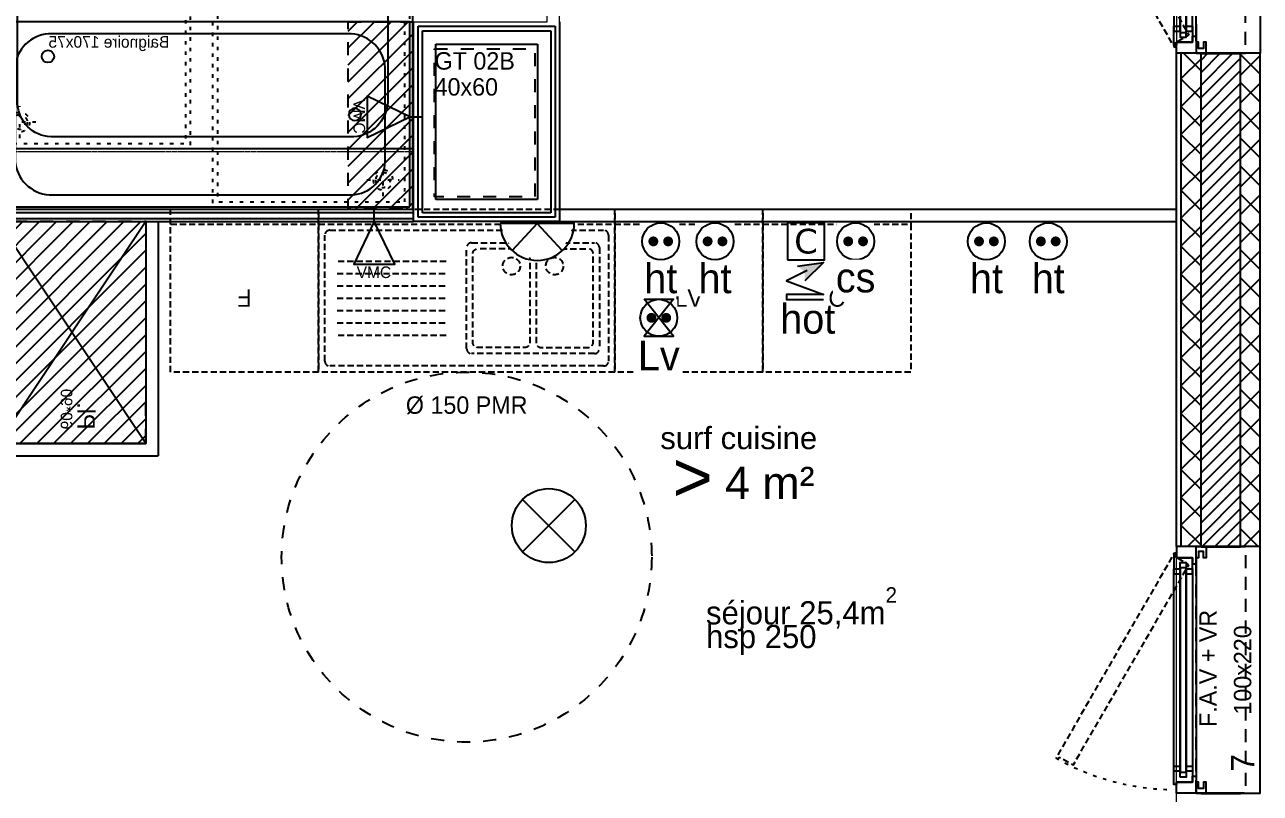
# Model space of a CAD drawing. Header units: centimetres. Extents: x 2191 to 12545, y -680 to 18662.
# Drawn here: x 9318 to 9818, y 2742 to 3054 of the extents above; entities that cross this region are included whole.
import ezdxf

# ---------------------------------------------------------------- set-up
doc = ezdxf.new("R2010")
doc.units = ezdxf.units.CM
for name, pattern in [('ISO-03', [1.5, 0.6, -0.9]), ('Style de ligne -1', [0.41664, 0.20828, -0.20836]), ('Style de ligne -11', [0.347222, 0.20828, -0.138942]), ('Style de ligne -13', [0.147638, 0.098425, -0.049213]), ('Style de ligne -14', [0.147638, 0.098425, -0.049213]), ('Style de ligne -17', [0.347222, 0.20828, -0.138942]), ('Style de ligne -18', [0.164042, 0.054681, -0.109361]), ('Style de ligne -19', [0.166667, 0.055556, -0.111111]), ('Style de ligne -5', [0.20828, 0.069425, -0.138855]), ('VW-01', [0.41656, 0.20828, -0.20828])]:
    doc.linetypes.add(name, pattern=pattern)
for name, color, linetype in [('B Aménagement intérieur', 252, 'Continuous'), ('B faience', 252, 'Style de ligne -11'), ('B Faux plafonds', 252, 'Continuous'), ('B Faux plafonds_Hatch', 252, 'Continuous'), ('B GÈnÈral_Hatch', 252, 'Continuous'), ('B Général', 252, 'Continuous'), ('C ANNOTATIONS-PMR', 252, 'Style de ligne -5'), ('C ANNOTATIONS-prestations', 252, 'Continuous'), ('C ANNOTATIONS-texte', 252, 'Continuous'), ('C ANNOTATIONS-textes-numérotation gaine', 252, 'ISO-03'), ('D SURFACES-shab', 252, 'Continuous'), ('F REMPLISSAGE-vert clair', 252, 'Continuous'), ('F REMPLISSAGE-vert foncé', 252, 'Continuous'), ('prlm-EAU-EF', 161, 'Continuous')]:
    doc.layers.add(name, color=color, linetype=linetype)
doc.layers.add('prlm-ELEC-CFO', color=1, linetype='Continuous', lineweight=25)
doc.styles.add('Eurostile', font='Eurosti.TTF')
doc.styles.add('Eurostile (bold)', font='Eurostib.TTF')
doc.styles.add('Eurostile (italic)', font='Eurostib.TTF')
doc.styles.add('prlm-elec-cfo', font='comic.ttf', dxfattribs={"height": 12})
doc.styles.add('prlm-sejc', font='arial.ttf', dxfattribs={"height": 20})
doc.styles.get("Standard").update_dxf_attribs({"font": 'isocp.shx', "height": 15})
pattern_1 = [(45, (0, 0.2205), (-3.52778, 3.30729), [])]
pattern_2 = [(135, (0, 0), (-5.656854, -5.656854), []), (225, (0, 0), (-5.656854, 5.656854), [])]

# ---------------------------------------------------------------- blocks, each defined once
blk = doc.blocks.new('B 70.Rond 150_PMR')
at = {"layer": 'B Général', "linetype": 'VW-01', "ltscale": 25.4}
blk.add_circle((0, 0), 75, dxfattribs=at)
at = {"layer": 'B Général', "insert": (-61.5, 0), "char_height": 7.059, "attachment_point": 5, "rotation": 90, "line_spacing_factor": 0.894142, "style": 'Eurostile (italic)'}
blk.add_mtext('Ø 150 PMR', dxfattribs=at)
blk = doc.blocks.new('B 70.Cuisson')
at = {"layer": 'B Général', "linetype": 'Style de ligne -13', "ltscale": 25.4, "flags": 128}
blk.add_lwpolyline([(-30, 30), (-30, 36), (30, 36), (30, 30)], dxfattribs=at)
blk.add_lwpolyline([(-30, 30), (30, 30), (30, -30), (-30, -30)], close=True, dxfattribs=at)
at = {"layer": 'B Général', "insert": (0, 0), "char_height": 7.06, "attachment_point": 5, "line_spacing_factor": 0.894142, "style": 'Eurostile'}
blk.add_mtext('C', dxfattribs=at)
blk = doc.blocks.new('B 70.Frigo')
at = {"layer": 'B Général', "linetype": 'Style de ligne -13', "ltscale": 25.4, "flags": 128}
blk.add_lwpolyline([(-30, 30), (30, 30), (30, -30), (-30, -30)], close=True, dxfattribs=at)
blk.add_lwpolyline([(30, -30), (30, -36), (-30, -36), (-30, -30)], dxfattribs=at)
at = {"layer": 'B Général', "insert": (0, 0), "char_height": 7.06, "attachment_point": 5, "line_spacing_factor": 0.894142, "style": 'Eurostile'}
blk.add_mtext('F', dxfattribs=at)
blk = doc.blocks.new('B 70.Lave Vaisselle')
at = {"layer": 'B Général', "linetype": 'Style de ligne -13', "ltscale": 25.4, "flags": 128}
blk.add_lwpolyline([(-30, 30), (-30, 36), (30, 36), (30, 30)], dxfattribs=at)
blk.add_lwpolyline([(-30, 30), (30, 30), (30, -30), (-30, -30)], close=True, dxfattribs=at)
at = {"layer": 'B Général', "insert": (0, 0), "char_height": 7.059, "attachment_point": 5, "line_spacing_factor": 0.894142, "style": 'Eurostile'}
blk.add_mtext('LV', dxfattribs=at)
blk = doc.blocks.new('B 70.Evier 120.60 T3 et +')
at = {"layer": 'B Général', "linetype": 'Style de ligne -13', "ltscale": 25.4}
for p, q in [((-57.5, -55.5), (-57.5, -4.5)), ((-55.5, -2.5), (55.5, -2.5)), ((57.5, -4.5), (57.5, -55.5)), ((0, -50.5), (0, -9.53)), ((2, -7.53), (51.79, -7.53)), ((18.98, -10), (18.98, -10)), ((53.79, -9.53), (53.79, -50.5)), ((-52.12, -15), (-7.88, -15)), ((-52.5, -20), (-7.5, -20)), ((-52.5, -25), (-7.5, -25)), ((-52.5, -30), (-7.5, -30)), ((-52.5, -35), (-7.5, -35)), ((-52.5, -40), (-7.5, -40)), ((-52.12, -45), (-7.88, -45)), ((25.65, -43.33), (25.65, -43.33)), ((9.17, -50), (9.17, -50)), ((51.79, -52.5), (2, -52.5)), ((55.5, -57.5), (-55.5, -57.5))]:
    blk.add_line(p, q, dxfattribs=at)
at = {"layer": 'B Général', "linetype": 'Style de ligne -13', "ltscale": 25.4, "flags": 128}
blk.add_lwpolyline([(-60, 0), (-60, 6), (60, 6), (60, 0)], dxfattribs=at)
blk.add_lwpolyline([(-60, 0), (60, 0), (60, -60), (-60, -60)], close=True, dxfattribs=at)
for points in [[(25.65, -12), (25.65, -48, -0.414212), (23.65, -50), (4.5, -50, -0.198914), (3.09, -49.41, -0.198914), (2.5, -48), (2.5, -12, -0.414214), (4.5, -10)], [(25.65, -12, 0.414212), (23.65, -10), (4.45, -10)], [(28.15, -12), (28.15, -48, 0.414212), (30.15, -50), (49.29, -50, 0.198914), (50.71, -49.41, 0.198914), (51.29, -48), (51.29, -12, 0.414214), (49.29, -10)], [(28.15, -12, -0.414212), (30.15, -10), (49.34, -10)]]:
    blk.add_lwpolyline(points, format="xyb", dxfattribs=at)
at = {"layer": 'B Général', "linetype": 'Style de ligne -13', "ltscale": 25.4}
for centre, start, end in [((-55.5, -4.5), 90, 180), ((55.5, -4.5), 0, 90), ((2, -9.53), 90, 180), ((51.79, -9.53), 0, 90), ((2, -50.5), 180, 270), ((51.79, -50.5), 270, 0), ((-55.5, -55.5), 180, 270), ((55.5, -55.5), 270, 0)]:
    blk.add_arc(centre, 2, start, end, dxfattribs=at)
for centre in [(18.15, -17), (35.65, -17)]:
    blk.add_ellipse(centre, major_axis=(3.54, 0), ratio=1, dxfattribs=at)
blk = doc.blocks.new('B 70.Groupe-11-1')
at = {"layer": 'B Général', "linetype": 'Style de ligne -19', "ltscale": 25.4}
for p, q in [((-29.11, -35.61), (-29.11, -22.61)), ((-22.61, -29.11), (-35.61, -29.11))]:
    blk.add_line(p, q, dxfattribs=at)
at = {"layer": 'B Général', "linetype": 'Style de ligne -19', "ltscale": 25.4, "flags": 128}
for points in [[(-40, -40), (-40, 40), (40, 40), (40, -40)], [(-38, -38), (-38, 38), (38, 38), (38, -38)]]:
    blk.add_lwpolyline(points, close=True, dxfattribs=at)
at = {"layer": 'B Général', "linetype": 'Style de ligne -19', "ltscale": 25.4}
for radius in [4, 3]:
    blk.add_circle((-29.11, -29.11), radius, dxfattribs=at)
blk = doc.blocks.new('B 70.Douche pointillée')
at = {"layer": 'B Général'}
blk.add_blockref('B 70.Groupe-11-1', (0, 0), dxfattribs=at)
blk = doc.blocks.new('B 70.Baignoire 75_170')
at = {"layer": 'B faience', "lineweight": 18, "flags": 128}
blk.add_lwpolyline([(-85, 38.5), (-85, -37.5), (86, -37.5)], dxfattribs=at)
at = {"layer": 'B Général', "linetype": 'Continuous', "flags": 128}
blk.add_lwpolyline([(-84, -36.5), (-84, 38.5), (86, 38.5), (86, -36.5)], close=True, dxfattribs=at)
blk.add_lwpolyline([(-74, -17.85), (-74, 19.85, -0.379059), (-60.25, 33.6), (62.5, 33.6, -0.377778), (76, 20.1), (76, -17.85, -0.374545), (62.25, -31.6), (-60.5, -31.6, -0.392593), (-74, -18.1)], format="xyb", close=True, dxfattribs=at)
at = {"layer": 'B Général', "linetype": 'Continuous'}
blk.add_circle((-61.7, 1), 2.5, dxfattribs=at)
at = {"layer": 'B Général'}
blk.add_blockref('B 70.Douche pointillée', (-44, 3.5), dxfattribs=at)
at = {"layer": 'C ANNOTATIONS-prestations', "insert": (62.5, 26.61), "char_height": 4.706, "width": 80, "attachment_point": 9, "line_spacing_factor": 0.894142, "style": 'Eurostile'}
blk.add_mtext('Baignoire 170x75', dxfattribs=at)
blk = doc.blocks.new('B 70.PL 60.90')
at = {"layer": 'B Général', "linetype": 'Continuous'}
for p, q in [((-42.5, 42.83), (47.5, -17.27)), ((47.5, 42.73), (-42.5, -17.27))]:
    blk.add_line(p, q, dxfattribs=at)
at = {"layer": 'B Général', "linetype": 'Style de ligne -1', "ltscale": 25.4}
for p, q in [((-0.39, -37.19), (-37.5, -22.27)), ((5.39, -37.19), (42.5, -22.27))]:
    blk.add_line(p, q, dxfattribs=at)
at = {"layer": 'B Général', "linetype": 'Continuous', "flags": 128}
for points in [[(47.5, -17.27), (47.5, 42.73), (-42.5, 42.73), (-42.5, -17.27)], [(42.5, -17.27), (42.5, -22.27), (-42.5, -22.27), (-42.5, -17.27)], [(-37.5, -17.27), (-37.5, -22.27), (-42.5, -22.27), (-42.5, -17.27)], [(47.5, -17.27), (47.5, -22.27), (42.5, -22.27), (42.5, -17.27)]]:
    blk.add_lwpolyline(points, close=True, dxfattribs=at)
at = {"layer": 'B Général', "linetype": 'Style de ligne -1', "ltscale": 25.4}
for centre, start, end in [((-37.5, -22.27), 338.1056, 0), ((42.5, -22.27), 180, 201.8944)]:
    blk.add_arc(centre, 40, start, end, dxfattribs=at)
at = {"layer": 'B Général', "insert": (-36.73, 22.1), "char_height": 7.059, "attachment_point": 1, "line_spacing_factor": 0.894142, "style": 'Eurostile'}
blk.add_mtext('Pl.', dxfattribs=at)
at = {"layer": 'C ANNOTATIONS-prestations', "insert": (-36.73, 10.61), "char_height": 4.706, "attachment_point": 4, "line_spacing_factor": 0.894142, "style": 'Eurostile'}
blk.add_mtext('60*90', dxfattribs=at)
blk = doc.blocks.new('B 70.VMC')
at = {"layer": 'B Général', "linetype": 'Style de ligne -1', "ltscale": 25.4}
blk.add_line((0, 10.77), (0, 17), dxfattribs=at)
at = {"layer": 'B Général', "linetype": 'Continuous', "flags": 128}
blk.add_lwpolyline([(0, 10.77), (-8.34, -6.52), (8.34, -6.52)], close=True, dxfattribs=at)
at = {"layer": 'C ANNOTATIONS-prestations', "insert": (-7.15, -7.39), "char_height": 4.706, "attachment_point": 1, "line_spacing_factor": 0.894142, "style": 'Eurostile'}
blk.add_mtext('VMC', dxfattribs=at)
blk = doc.blocks.new('B 70.T3 BS 101 (2D)')
at = {"layer": 'B Faux plafonds_Hatch', "linetype": 'Continuous'}
h = blk.add_hatch(dxfattribs=at)
h.set_pattern_fill('F_P__SOFFITE', color=256, style=0, pattern_type=2)
h.set_pattern_definition(pattern_1)
h.paths.add_polyline_path([(-284.63, -240.29), (-126.62, -240.29), (-126.51, -150.29), (-194.52, -150.29), (-194.63, 110.71), (-33.94, 110.71), (36.06, 110.71), (36.06, 246.96), (-73.33, 247.01), (-73.33, 397.01), (-213.33, 396.96), (-213.33, 246.96), (-284.63, 246.96)])
at = {"layer": 'B GÈnÈral_Hatch', "linetype": 'Continuous'}
h = blk.add_hatch(dxfattribs=at)
h.set_pattern_fill('F_P__SOFFITE', color=256, style=0, pattern_type=2)
h.set_pattern_definition(pattern_1)
h.paths.add_polyline_path([(-44.63, -69.29), (-18.63, -69.29), (-18.63, -145.29), (-44.63, -145.29)])
at = {"layer": 'B Faux plafonds', "linetype": 'VW-01', "ltscale": 25.4, "flags": 128}
blk.add_lwpolyline([(-284.63, -240.29), (-126.62, -240.29), (-126.51, -150.29), (-194.52, -150.29), (-194.63, 110.71), (-33.94, 110.71), (36.06, 110.71), (36.06, 246.96), (-73.33, 247.01), (-73.33, 397.01), (-213.33, 396.96), (-213.33, 246.96), (-284.63, 246.96)], close=True, dxfattribs=at)
at = {"layer": 'B Général', "linetype": 'Continuous'}
for p, q in [((-18.13, -150.29), (-18.13, -69.29)), ((41.06, -69.29), (41.06, -150.29)), ((-9.13, -141.29), (-9.13, -78.29)), ((-9.13, -78.29), (32.06, -78.29)), ((32.06, -78.29), (32.06, -141.29)), ((32.06, -141.29), (-9.13, -141.29)), ((-189.63, -145.29), (-18.13, -145.29)), ((41.06, -145.29), (291.06, -145.29)), ((41.06, -145.29), (291.06, -145.29)), ((-194.63, -150.29), (-18.13, -150.29)), ((-126.62, -150.29), (-126.62, -240.29)), ((-126.62, -150.29), (-126.62, -240.29)), ((-121.62, -150.29), (-121.62, -245.29)), ((-121.62, -150.29), (-121.62, -245.29)), ((41.06, -150.29), (-18.13, -150.29)), ((41.06, -150.29), (291.06, -150.29)), ((41.06, -150.29), (291.06, -150.29)), ((-191.63, -240.29), (-126.62, -240.29)), ((-182.87, -240.29), (-126.62, -240.29)), ((-191.63, -245.29), (-121.62, -245.29)), ((-191.63, -245.29), (-129.12, -245.29)), ((-124.12, -245.29), (-121.62, -245.29))]:
    blk.add_line(p, q, dxfattribs=at)
at = {"layer": 'B Général', "linetype": 'VW-01', "ltscale": 25.4, "flags": 128}
blk.add_lwpolyline([(-44.63, -69.29), (-18.63, -69.29), (-18.63, -145.29), (-44.63, -145.29)], close=True, dxfattribs=at)
at = {"layer": 'D SURFACES-shab', "lineweight": 18, "flags": 128}
for points in [[(41.06, 246.96), (291.06, 246.96), (291.06, -145.29), (41.06, -145.29)], [(-284.63, 110.71), (-284.63, -240.29), (-126.72, -240.29), (-126.51, -150.29), (-194.52, -150.29), (-194.63, 110.71)], [(-33.94, 75.71), (-33.94, 105.71), (-189.63, 105.71), (-189.63, -145.29), (-18.63, -145.29), (-18.63, -69.29), (36.06, -69.29), (36.06, 75.71)], [(291.06, -150.29), (-121.62, -150.29), (-121.62, -245.29), (-284.63, -245.29), (-284.63, -617.94), (291.06, -617.94)]]:
    blk.add_lwpolyline(points, close=True, dxfattribs=at)
at = {"layer": 'F REMPLISSAGE-vert clair'}
for p, q in [((-16.33, -148.49), (-16.33, -71.09)), ((-16.33, -71.09), (39.26, -71.09)), ((-14.53, -146.69), (-14.53, -72.89)), ((-14.53, -72.89), (37.46, -72.89)), ((37.46, -72.89), (37.46, -146.69)), ((39.26, -71.09), (39.26, -148.49)), ((-193.33, -148.99), (-18.13, -148.99)), ((-190.93, -146.59), (-18.13, -146.59)), ((39.26, -148.49), (-16.33, -148.49)), ((37.46, -146.69), (-14.53, -146.69))]:
    blk.add_line(p, q, dxfattribs=at)
at = {"layer": 'F REMPLISSAGE-vert clair', "linetype": 'Continuous'}
for p, q in [((-9.13, -141.29), (-9.13, -78.29)), ((-9.13, -78.29), (32.06, -78.29)), ((32.06, -78.29), (32.06, -141.29)), ((32.06, -141.29), (-9.13, -141.29))]:
    blk.add_line(p, q, dxfattribs=at)
at = {"layer": 'F REMPLISSAGE-vert foncé', "linetype": 'Continuous'}
for p, q in [((-18.13, -150.29), (-18.13, -69.29)), ((41.06, -69.29), (41.06, -150.29)), ((-189.63, -145.29), (-18.13, -145.29)), ((-194.63, -150.29), (-18.13, -150.29)), ((41.06, -150.29), (-18.13, -150.29))]:
    blk.add_line(p, q, dxfattribs=at)
at = {"layer": 'F REMPLISSAGE-vert foncé'}
for p, q in [((-16.33, -148.49), (-16.33, -71.09)), ((-16.33, -71.09), (39.26, -71.09)), ((39.26, -71.09), (39.26, -148.49)), ((-193.33, -148.99), (-18.13, -148.99)), ((-190.93, -146.59), (-18.13, -146.59)), ((39.26, -148.49), (-16.33, -148.49))]:
    blk.add_line(p, q, dxfattribs=at)
at = {"layer": 'B Général'}
for name, p in [('B 70.Baignoire 75_170', (-104.63, -84.29)), ('B 70.VMC', (-34.05, -161.06)), ('B 70.Evier 120.60 T3 et +', (3.38, -151.29)), ('B 70.Lave Vaisselle', (93.38, -181.29)), ('B 70.Cuisson', (153.38, -181.29))]:
    blk.add_blockref(name, p, dxfattribs=at)
at = {"layer": 'B Général', "xscale": -1}
blk.add_blockref('B 70.Baignoire 75_170', (-103.63, -107.79), dxfattribs=at)
at = {"layer": 'B Général'}
for name, p, rotation in [('B 70.VMC', (-30.4, -107.79), 270), ('B 70.Frigo', (-86.62, -181.29), 180)]:
    blk.add_blockref(name, p, dxfattribs=dict(at, rotation=rotation))
at = {"layer": 'B Général', "xscale": -1, "rotation": 270}
blk.add_blockref('B 70.PL 60.90', (-169.45, -197.79), dxfattribs=at)
at = {"layer": 'C ANNOTATIONS-PMR', "ltscale": 25.4, "rotation": 270}
blk.add_blockref('B 70.Rond 150_PMR', (3.38, -286.29), dxfattribs=at)
at = {"layer": 'C ANNOTATIONS-prestations', "insert": (100.4, -313.77), "char_height": 9.412, "width": 106.0944, "attachment_point": 1, "line_spacing_factor": 0.894142, "style": 'Eurostile'}
blk.add_mtext('hsp 250', dxfattribs=at)
at = {"layer": 'C ANNOTATIONS-texte', "insert": (100.4, -298.51), "char_height": 9.412, "width": 111.3617, "attachment_point": 1, "line_spacing_factor": 0.894142, "style": 'Eurostile'}
blk.add_mtext('séjour 25,4m{\\H0.6667x;\\S2^ ;}', dxfattribs=at)
blk = doc.blocks.new('B 70.F 100x220 (all. vitrée fixe) + VR')
at = {"layer": 'B Général', "linetype": 'Continuous', "lineweight": 35}
for p, q in [((-50, 7), (-50, -9)), ((50, 7), (50, -9))]:
    blk.add_line(p, q, dxfattribs=at)
at = {"layer": 'B Général'}
blk.add_line((45, 9), (-45, 9), dxfattribs=at)
at = {"layer": 'B Général', "linetype": 'Style de ligne -14', "ltscale": 25.4, "flags": 128}
blk.add_lwpolyline([(-35.69, 65.82), (-36.19, 64.95), (-35.32, 64.45), (-38.57, 58.82), (42.63, 11.94), (45.88, 17.57), (46.75, 17.07), (47.25, 17.93)], close=True, dxfattribs=at)
at = {"layer": 'B Général', "flags": 128}
for points in [[(-43, 10.5), (-43, 9), (-50, 9), (-50, 17), (-45.5, 17), (-45.5, 10.5)], [(-43.5, 15.5), (43.5, 15.5), (43.5, 13), (-43.5, 13)], [(-41, 18), (41, 18), (41, 15.5), (-41, 15.5)], [(43, 10.5), (43, 9), (50, 9), (50, 17), (45.5, 17), (45.5, 10.5)], [(-41, 13), (41, 13), (41, 10.5), (-41, 10.5)], [(-50, 9), (-50, 5), (-45.5, 5), (-45.5, 6), (-48, 6), (-48, 8), (-45.5, 8), (-45.5, 9)], [(50, 9), (50, 5), (45.5, 5), (45.5, 6), (48, 6), (48, 8), (45.5, 8), (45.5, 9)]]:
    blk.add_lwpolyline(points, close=True, dxfattribs=at)
at = {"layer": 'B Général', "linetype": 'Continuous', "flags": 128}
for points in [[(-39, 15.5), (-41.5, 15.5), (-41.5, 13), (-39, 13), (-39, 10.5), (-45.5, 10.5), (-45.5, 17), (-46.5, 17), (-46.5, 18), (-39, 18)], [(39, 15.5), (41.5, 15.5), (41.5, 13), (39, 13), (39, 10.5), (45.5, 10.5), (45.5, 17), (46.5, 17), (46.5, 18), (39, 18)]]:
    blk.add_lwpolyline(points, close=True, dxfattribs=at)
at = {"layer": 'B Général', "linetype": 'Style de ligne -17', "ltscale": 25.4, "flags": 128}
blk.add_lwpolyline([(-50, 9), (50, 9), (50, -11), (-50, -11)], close=True, dxfattribs=at)
at = {"layer": 'B Général', "flags": 128}
blk.add_lwpolyline([(-50, -9), (-50, -17), (50, -17), (50, -9)], dxfattribs=at)
at = {"layer": 'B Général'}
blk.add_circle((47, 17.5), 0.5, dxfattribs=at)
at = {"layer": 'B Général', "linetype": 'Style de ligne -18', "ltscale": 25.4}
blk.add_arc((49, 17.5), 97.5, 150.2938, 179.7062, dxfattribs=at)
at = {"layer": 'B Général', "insert": (-23.11, 7.7), "char_height": 7.059, "attachment_point": 1, "line_spacing_factor": 0.894142, "style": 'Eurostile'}
blk.add_mtext('F.A.V + VR', dxfattribs=at)
at = {"layer": 'C ANNOTATIONS-prestations', "insert": (-41.15, -5.19), "char_height": 9.41, "attachment_point": 1, "rotation": 360, "line_spacing_factor": 0.894142, "style": 'Eurostile (bold)'}
blk.add_mtext('7', dxfattribs=at)
at = {"layer": 'C ANNOTATIONS-prestations', "insert": (0, -6.3), "char_height": 7.059, "width": 100, "attachment_point": 2, "rotation": 360, "line_spacing_factor": 0.894142, "style": 'Eurostile'}
blk.add_mtext('100x220', dxfattribs=at)
blk = doc.blocks.new('B 70.Groupe-29-1')
at = {"layer": 'B Général', "linetype": 'VW-01', "ltscale": 25.4, "flags": 128}
blk.add_lwpolyline([(9483.8, 3044.14), (9524.48, 3044.14), (9524.48, 2984.14), (9483.8, 2984.14)], close=True, dxfattribs=at)
at = {"layer": 'C ANNOTATIONS-textes-numérotation gaine', "insert": (9483.8, 3042.84), "char_height": 7.059, "width": 40.6883, "attachment_point": 1, "line_spacing_factor": 0.894142, "style": 'Eurostile'}
blk.add_mtext('GT 02B\\P40x60', dxfattribs=at)
blk = doc.blocks.new('xi.4m²')
at = {"color": 0}
blk.add_wipeout([(-34.54, 20.54), (34.54, 20.54), (34.54, -20.54), (-34.54, -20.54)], dxfattribs=at).dxf.layer = 'prlm-ELEC-CFO'
at = {"layer": 'prlm-ELEC-CFO', "color": 0, "attachment_point": 6, "line_spacing_factor": 0.8, "style": 'prlm-sejc'}
for s, insert, char_height in [('surf cuisine', (30.36, 8.9), 9), ('4 m²', (29.31, -9.19), 13)]:
    blk.add_mtext(s, dxfattribs=dict(at, insert=insert, char_height=char_height))
at = {"layer": 'prlm-ELEC-CFO', "color": 0, "style": 'prlm-sejc', "flags": 8}
blk.add_attdef('?', (-28.3, -16.79), '', height=20, dxfattribs=at)
blk = doc.blocks.new('xi.ECAP')
at = {"color": 0}
blk.add_wipeout([(-15, 0), (-10.13, 11.06), (0, 15), (10.13, 11.06), (15, 0)], dxfattribs=at).dxf.layer = 'prlm-ELEC-CFO'
at = {"layer": 'prlm-ELEC-CFO', "color": 0, "linetype": 'ByBlock', "lineweight": -2, "flags": 128}
blk.add_lwpolyline([(15, 0, 1), (-15, 0)], format="xyb", close=True, dxfattribs=at)
at = {"layer": 'prlm-ELEC-CFO', "color": 0}
blk.add_lwpolyline([(-10.13, 11.06), (0, 0), (10.13, 11.06)], dxfattribs=at)
blk = doc.blocks.new('xi.PTCE')
at = {"layer": 'prlm-ELEC-CFO', "color": 0}
for points in [[(-10.61, 10.61), (10.61, -10.61)], [(10.61, 10.61), (-10.61, -10.61)]]:
    blk.add_lwpolyline(points, dxfattribs=at)
at = {"layer": 'prlm-ELEC-CFO', "color": 0, "linetype": 'ByBlock'}
blk.add_circle((0, 0), 15, dxfattribs=at)
blk = doc.blocks.new('xi.PCHT')
at = {"color": 0, "lineweight": 5}
blk.add_wipeout([(-7.5, -7.5), (7.5, -7.5), (7.5, 7.5), (-7.5, 7.5)], dxfattribs=at).dxf.layer = 'prlm-ELEC-CFO'
at = {"layer": 'prlm-ELEC-CFO', "color": 0, "linetype": 'ByBlock', "lineweight": 5, "const_width": 2}
for points in [[(-4, 0, 1), (-2, 0, 1)], [(2, 0, 1), (4, 0, 1)]]:
    blk.add_lwpolyline(points, format="xyb", close=True, dxfattribs=at)
at = {"layer": 'prlm-ELEC-CFO', "color": 0, "linetype": 'ByBlock', "lineweight": -2}
blk.add_circle((0, 0), 7.5, dxfattribs=at)
blk = doc.blocks.new('xi.LV')
at = {"color": 0, "lineweight": 5}
blk.add_wipeout([(-7.5, -7.5), (7.5, -7.5), (7.5, 7.5), (-7.5, 7.5)], dxfattribs=at).dxf.layer = 'prlm-ELEC-CFO'
at = {"layer": 'prlm-ELEC-CFO', "color": 0, "linetype": 'ByBlock', "lineweight": 5, "const_width": 2}
for points in [[(-4, 0, 1), (-2, 0, 1)], [(2, 0, 1), (4, 0, 1)]]:
    blk.add_lwpolyline(points, format="xyb", close=True, dxfattribs=at)
at = {"layer": 'prlm-ELEC-CFO', "color": 0, "linetype": 'ByBlock', "lineweight": -2}
blk.add_circle((0, 0), 7.5, dxfattribs=at)
blk = doc.blocks.new('xi.LVrob')
at = {"layer": 'prlm-EAU-EF', "color": 0}
blk.add_lwpolyline([(-6, 7.5), (6, 7.5), (-6, -7.5), (6, -7.5)], close=True, dxfattribs=at)
blk = doc.blocks.new('xi.SF32')
at = {"layer": 'prlm-ELEC-CFO', "color": 0, "flags": 128}
blk.add_lwpolyline([(-7.5, -7.5), (7.5, -7.5), (7.5, 7.5), (-7.5, 7.5)], close=True, dxfattribs=at)
at = {"layer": 'prlm-ELEC-CFO', "color": 0, "linetype": 'ByBlock', "insert": (0, 0), "char_height": 10, "width": 11.36, "attachment_point": 5}
blk.add_mtext('{\\fVerdana|b0|i0|c0|p34;C}', dxfattribs=at)
blk = doc.blocks.new('xi.PCS')
at = {"color": 0, "lineweight": 5}
blk.add_wipeout([(-7.5, -7.5), (7.5, -7.5), (7.5, 7.5), (-7.5, 7.5)], dxfattribs=at).dxf.layer = 'prlm-ELEC-CFO'
at = {"layer": 'prlm-ELEC-CFO', "color": 0, "linetype": 'ByBlock', "lineweight": 5, "const_width": 2}
for points in [[(-4, 0, 1), (-2, 0, 1)], [(2, 0, 1), (4, 0, 1)]]:
    blk.add_lwpolyline(points, format="xyb", close=True, dxfattribs=at)
at = {"layer": 'prlm-ELEC-CFO', "color": 0, "linetype": 'ByBlock', "lineweight": -2}
blk.add_circle((0, 0), 7.5, dxfattribs=at)
blk = doc.blocks.new('xi.hot')
at = {"layer": 'prlm-ELEC-CFO', "lineweight": 5}
blk.add_hatch(color=0, dxfattribs=at).paths.add_polyline_path([(-3, 6), (-0.1, 3.7), (0, 0), (7.5, 7.5)])
at = {"layer": 'prlm-ELEC-CFO', "color": 0}
for points in [[(-3, 6), (7.5, 7.5), (0, 0)], [(0.95, 4.23), (-7.5, 0), (7.5, -5.5), (-7.5, -5.5), (-7.5, -7.5), (7.5, -7.5)]]:
    blk.add_lwpolyline(points, dxfattribs=at)

msp = doc.modelspace()

# ---------------------------------------------------------------- hatches: boundary and pattern name
at = {"layer": 'B GÈnÈral_Hatch', "linetype": 'Continuous'}
h = msp.add_hatch(dxfattribs=at)
h.set_pattern_fill('02_ISOLANT', color=256, angle=90, style=0, pattern_type=2)
h.set_pattern_definition(pattern_2)
h.paths.add_polyline_path([(9786.48, 2842.39), (9794.48, 2842.39), (9794.48, 3042.39), (9786.48, 3042.39)])
h = msp.add_hatch(dxfattribs=at)
h.set_pattern_fill('50_BETON', color=256, style=0, pattern_type=2)
h.set_pattern_definition([(45, (0, 0), (2.4253472, -2.6458333), [])])
h.paths.add_polyline_path([(9794.48, 2842.39), (9810.48, 2842.39), (9810.48, 3042.39), (9794.48, 3042.39)])
h = msp.add_hatch(dxfattribs=at)
h.set_pattern_fill('02_ISOLANT', color=256, angle=90, style=0, pattern_type=2)
h.set_pattern_definition(pattern_2)
h.paths.add_polyline_path([(9810.48, 2842.39), (9818.48, 2842.39), (9818.48, 3042.39), (9810.48, 3042.39)])

# ---------------------------------------------------------------- linework, layer by layer
at = {"layer": 'B Général', "linetype": 'Continuous'}
for p, q in [((9784.48, 2842.39), (9784.48, 3042.39)), ((9818.48, 3042.39), (9784.48, 3042.39)), ((9784.48, 2842.39), (9784.48, 3042.39)), ((9786.48, 2842.39), (9786.48, 3042.39)), ((9786.48, 2842.39), (9786.48, 3042.39)), ((9794.48, 2842.39), (9794.48, 3042.39)), ((9810.48, 2842.39), (9810.48, 3042.39)), ((9818.48, 2842.39), (9818.48, 3042.39)), ((9818.48, 2842.39), (9818.48, 3042.39)), ((9818.48, 2842.39), (9784.48, 2842.39))]:
    msp.add_line(p, q, dxfattribs=at)
at = {"layer": 'B Général', "linetype": 'Continuous', "lineweight": 18}
for p, q in [((9794.48, 2842.39), (9794.48, 3042.39)), ((9810.48, 2842.39), (9810.48, 3042.39))]:
    msp.add_line(p, q, dxfattribs=at)

# ---------------------------------------------------------------- block references
at = {"layer": 'B Aménagement intérieur'}
msp.add_blockref('B 70.T3 BS 101 (2D)', (9493.42, 3124.43), dxfattribs=at)
at = {"layer": 'B Général', "xscale": -1, "rotation": 90}
msp.add_blockref('B 70.F 100x220 (all. vitrée fixe) + VR', (9801.48, 3092.39), dxfattribs=at)
at = {"layer": 'B Général', "rotation": 90}
msp.add_blockref('B 70.F 100x220 (all. vitrée fixe) + VR', (9801.48, 2792.39), dxfattribs=at)
at = {"layer": 'C ANNOTATIONS-textes-numérotation gaine'}
msp.add_blockref('B 70.Groupe-29-1', (0, 0), dxfattribs=at)
at = {"layer": 'prlm-ELEC-CFO'}
for name, p in [('xi.SF32', (9634.33, 2966.14)), ('xi.hot', (9633.9, 2950.11)), ('xi.PTCE', (9530.1, 2850.92))]:
    msp.add_blockref(name, p, dxfattribs=at)

# ---------------------------------------------------------------- next in the draw order: block references
at = {"layer": 'prlm-ELEC-CFO', "rotation": 180}
msp.add_blockref('xi.ECAP', (9525.43, 2973.46), dxfattribs=at)
at = {"layer": 'prlm-ELEC-CFO'}
for name, p in [('xi.PCHT', (9575.47, 2966.14)), ('xi.PCHT', (9597.47, 2966.14)), ('xi.PCS', (9654.46, 2966.14)), ('xi.PCHT', (9707.47, 2966.14)), ('xi.PCHT', (9732.55, 2966.14))]:
    msp.add_blockref(name, p, dxfattribs=at)
msp.add_blockref('xi.4m²', (9608.51, 2877.45), dxfattribs=at).add_auto_attribs({'?': '>'})

# ---------------------------------------------------------------- next in the draw order: texts
at = {"layer": 'prlm-ELEC-CFO', "lineweight": 20, "insert": (9635.06, 2940.74), "char_height": 12, "attachment_point": 2, "line_spacing_factor": 0.8, "style": 'prlm-elec-cfo', "bg_fill": 3, "box_fill_scale": 0.95, "bg_fill_color": 256, "bg_fill_transparency": 0}
msp.add_mtext('hot', dxfattribs=at)

# ---------------------------------------------------------------- next in the draw order: texts
at = {"layer": 'prlm-ELEC-CFO', "lineweight": 20, "char_height": 12, "attachment_point": 5, "line_spacing_factor": 0.8, "style": 'prlm-elec-cfo', "bg_fill": 3, "box_fill_scale": 1.1, "bg_fill_color": 256, "bg_fill_transparency": 0}
for s, insert in [('ht', (9575.47, 2951.06)), ('ht', (9597.47, 2951.06)), ('cs', (9654.46, 2951.39)), ('ht', (9707.47, 2951.06)), ('ht', (9732.55, 2951.06))]:
    msp.add_mtext(s, dxfattribs=dict(at, insert=insert))

# ---------------------------------------------------------------- next in the draw order: block references
at = {"layer": 'prlm-ELEC-CFO'}
msp.add_blockref('xi.LV', (9574.69, 2935.15), dxfattribs=at)

# ---------------------------------------------------------------- next in the draw order: texts
at = {"layer": 'prlm-ELEC-CFO', "lineweight": 20, "insert": (9574.69, 2919.87), "char_height": 12, "attachment_point": 5, "line_spacing_factor": 0.8, "style": 'prlm-elec-cfo', "bg_fill": 3, "box_fill_scale": 1.1, "bg_fill_color": 256, "bg_fill_transparency": 0}
msp.add_mtext('Lv', dxfattribs=at)

# ---------------------------------------------------------------- next in the draw order: texts
at = {"layer": 'prlm-EAU-EF', "lineweight": 20, "insert": (9574.69, 2919.87), "char_height": 12, "attachment_point": 5, "line_spacing_factor": 0.8, "style": 'prlm-elec-cfo', "bg_fill": 3, "box_fill_scale": 1.1, "bg_fill_color": 256, "bg_fill_transparency": 0}
msp.add_mtext('Lv', dxfattribs=at)

# ---------------------------------------------------------------- next in the draw order: block references
at = {"layer": 'prlm-EAU-EF'}
msp.add_blockref('xi.LVrob', (9574.69, 2935.15), dxfattribs=at)

doc.saveas('drawing.dxf')
